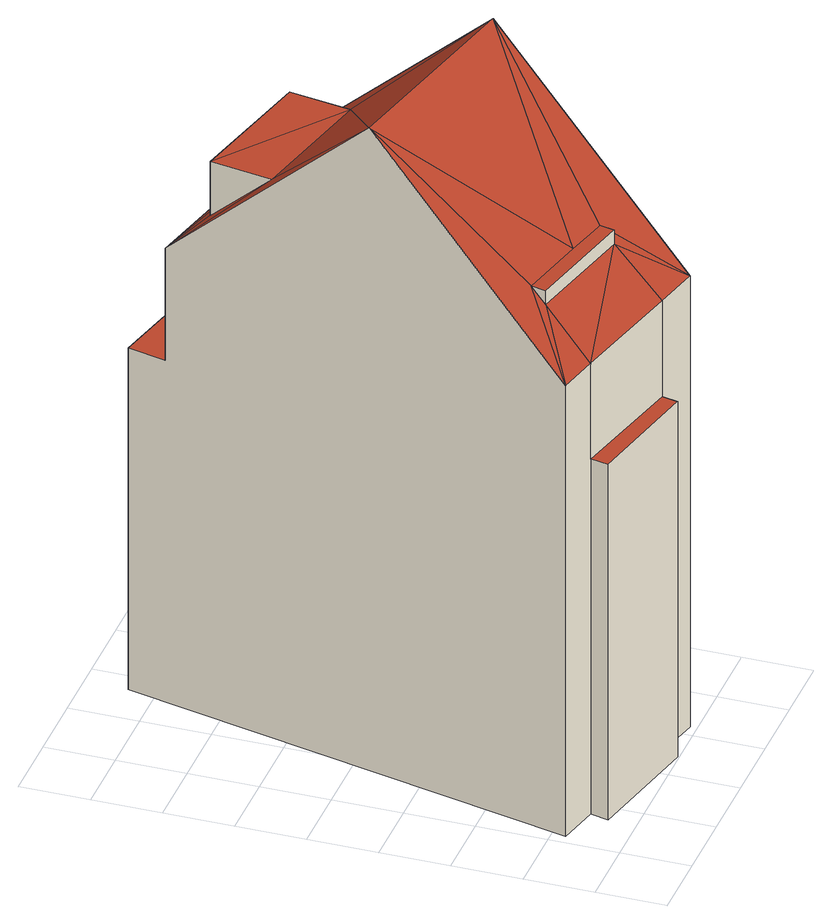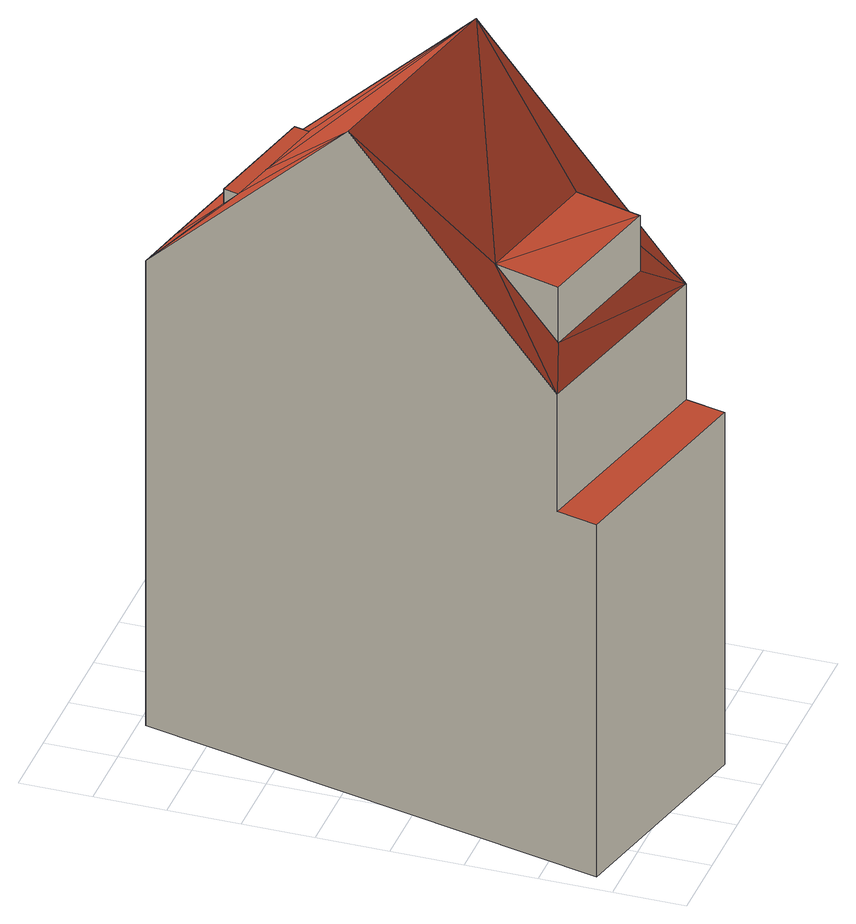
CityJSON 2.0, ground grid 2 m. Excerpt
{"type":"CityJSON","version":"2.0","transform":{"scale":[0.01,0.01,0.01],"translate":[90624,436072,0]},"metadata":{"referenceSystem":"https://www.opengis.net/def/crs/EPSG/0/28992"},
"CityObjects":{
"building1":{"type":"Building","attributes":{"measuredHeight":20.08,"yearOfConstruction":1929,"LAAGSTE_BOUWLAAG":0,"AANTAL_BOUWLAGEN":5,"AANTAL_ADRESSEN":4,"WIJK":"Delfshaven","PANDSOORT":"Tussenpand","BUURT":"Nieuwe Westen","HOOGSTE_BOUWLAAG":4},"address":[{"CountryName":"Nederland","LocalityName":"Rotterdam","ThoroughfareNumber":"375-375","ThoroughfareName":"Rochussenstraat","PostalCode":"3023DJ"}],"children":["building1-1","building1-2"],"geometry":[{"type":"Solid","lod":"2","boundaries":[[[[0,1,2,3]],[[3,4,0]],[[2,1,5]],[[3,2,4]],[[2,5,4]],[[6,7,8,9]],[[9,8,10]],[[11,7,6]],[[9,10,12,11,6]],[[13,14,15,16]],[[17,18,19,20]],[[21,22,19,18,23]],[[24,17,20,25,26]],[[24,26,27,28,13,16,29]],[[30,31,32,33]],[[21,23,34,15,14,35,36]],[[22,32,31,19]],[[20,30,33,25]],[[27,36,35,28]],[[28,35,14,13]],[[15,34,5]],[[0,4,16]],[[0,16,15]],[[34,29,4]],[[1,15,5]],[[34,4,5]],[[0,15,1]],[[16,4,29]],[[20,19,31,30]],[[10,8,24]],[[10,24,29]],[[17,8,18]],[[23,7,11]],[[29,12,10]],[[8,7,18]],[[24,8,17]],[[29,34,12]],[[23,11,34]],[[18,7,23]],[[11,12,34]],[[36,27,26,25,33,32,22,21]]]],"semantics":{"surfaces":[{"type":"WallSurface"},{"type":"RoofSurface"},{"type":"GroundSurface"}],"values":[[0,0,0,1,1,0,0,0,1,0,0,0,0,0,0,0,0,0,0,1,1,1,1,1,1,1,1,1,1,1,1,1,1,1,1,1,1,1,1,1,2]]}}]},
"building1-1":{"type":"BuildingInstallation","parents":["building1"],"geometry":[{"type":"MultiSurface","lod":"2","boundaries":[[[6,7,8,9]],[[9,8,10]],[[11,7,6]],[[9,10,12,11,6]]],"semantics":{"surfaces":[{"type":"WallSurface"},{"type":"RoofSurface"}],"values":[0,0,0,1]}}]},
"building1-2":{"type":"BuildingInstallation","parents":["building1"],"geometry":[{"type":"MultiSurface","lod":"2","boundaries":[[[0,1,2,3]],[[3,4,0]],[[2,1,5]],[[2,5,4]],[[3,2,4]]],"semantics":{"surfaces":[{"type":"WallSurface"},{"type":"RoofSurface"}],"values":[0,0,0,1,1]}}]}
},
"vertices":[
[785,1181,1554],[398,1270,1554],[398,1270,1722],[785,1181,1722],[743,997,1730],[356,1085,1730],[185,268,1655],[185,268,1612],[522,191,1612],[522,191,1655],[532,234,1655],[195,311,1655],[402,264,1655],[918,1223,1132],[313,1366,1132],[313,1366,1483],[918,1223,1488],[503,52,1474],[156,132,1474],[156,132,1175],[503,52,1175],[32,160,64],[156,132,64],[32,160,1474],[640,21,1474],[503,52,64],[640,21,64],[945,1339,64],[945,1339,1132],[777,613,2073],[492,5,1175],[145,80,1175],[145,80,64],[492,5,64],[170,752,2073],[339,1478,1132],[339,1478,64]
]}
